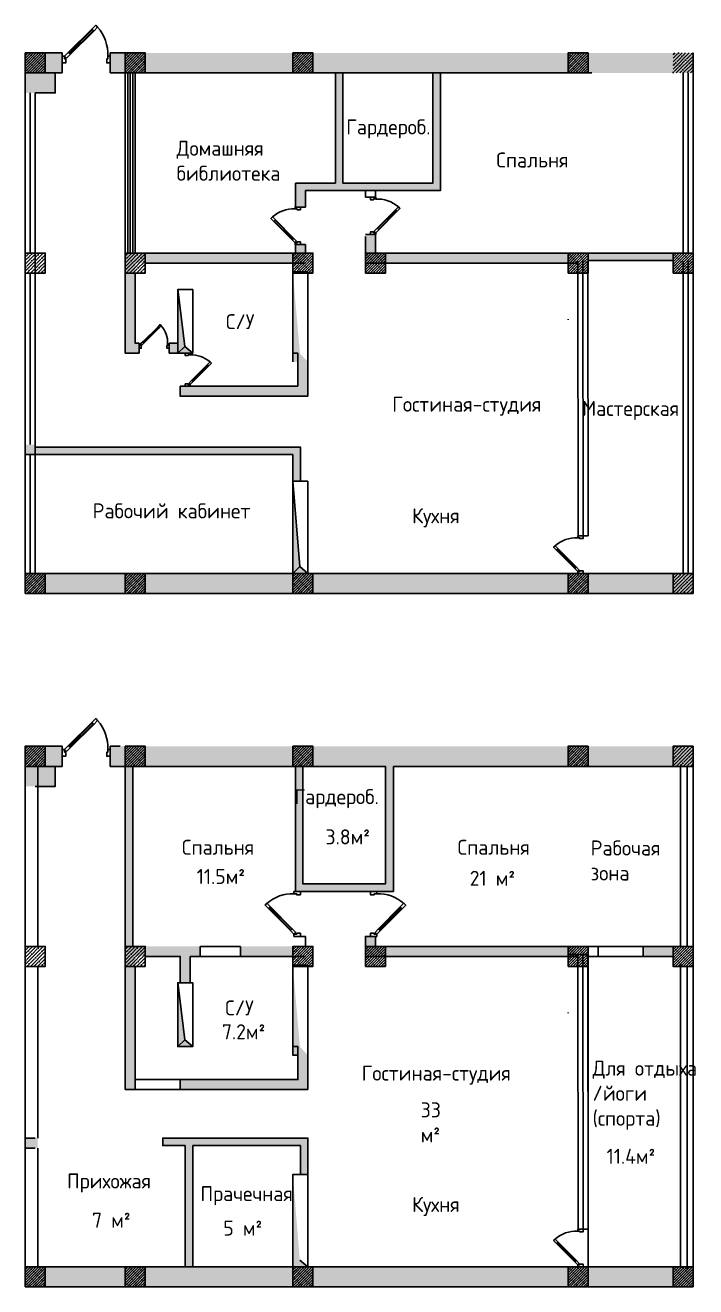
# Model space of a CAD drawing. Header units: millimetres. Extents: x -178199094 to 13669908, y -30538122 to 6091408.
# Drawn here: x 57673 to 71077, y 1872 to 27083 of the extents above; entities that cross this region are included whole.
import ezdxf

# ---------------------------------------------------------------- set-up
doc = ezdxf.new("R2010")
doc.units = ezdxf.units.MM
doc.linetypes.add('ACAD_ISO02W100', pattern=[15, 12, -3])
doc.layers.add('Plan 1', color=7, linetype='Continuous')
doc.layers.add('Plan 2', color=7, linetype='Continuous')
doc.styles.add('gost', font='GOST Common.ttf')
pattern_1 = [(45, (5199.49, 2927.53), (-70.71068, 70.71068), []), (45, (5270.2, 2927.53), (-70.71068, 70.71068), [125, -25, 0, -25])]
pattern_2 = [(45, (5199.49, -10928.54), (-70.71068, 70.71068), []), (45, (5270.2, -10928.54), (-70.71068, 70.71068), [125, -25, 0, -25])]

# ---------------------------------------------------------------- blocks, each defined once
blk = doc.blocks.new('A$C3C032968')
for p, q in [((0, 0), (0, 100)), ((0, 100), (0, 0)), ((700, 0), (700, 100)), ((700, 0), (700, 100))]:
    blk.add_line(p, q)
for points in [[(120, 128), (461, 466), (433, 494), (92, 156)], [(113, 135), (454, 473), (440, 487), (99, 149)], [(517, 522), (461, 466), (433, 494), (489, 551)], [(35, 100), (0, 100), (0, 0), (50, 0), (50, 50), (50, 60), (35, 60)], [(63, 72), (120, 128), (92, 156), (35, 100)], [(665, 100), (665, 60), (650, 60), (650, 50), (650, 0), (700, 0), (700, 100)]]:
    blk.add_lwpolyline(points, close=True)
blk.add_arc((72, 129), 593, 357.2313, 41.4937)

msp = doc.modelspace()

# ---------------------------------------------------------------- hatches: boundary and pattern name
at = {"ltscale": 50, "true_color": 0x636466, "transparency": 33554687}
h = msp.add_hatch(color=251, dxfattribs=at)
h.dxf.hatch_style = 1
h.paths.add_polyline_path([(71023.4084, 16128.55972), (70623.4084, 16128.55972), (58073.4084, 16128.55972), (57673.4084, 16128.55972), (57673.4084, 15728.55972), (71023.4084, 15728.55972)])
h.paths.add_polyline_path([(68673.4084, 22528.55972), (64673.4084, 22528.55972), (64673.4084, 22878.55972), (64473.4084, 22878.55972), (64473.40861, 22328.89523), (68673.4084, 22329.8215)])
h.paths.add_polyline_path([(59949.56195, 20728.55972), (59873.4084, 20728.55972), (59873.4084, 20528.55972), (59949.56195, 20528.55972)], flags=17)
h.paths.add_polyline_path([(60723.4084, 20528.55972), (60723.4084, 20728.55972), (60549.56195, 20728.55972), (60549.56195, 20528.55972)], flags=17)
h.paths.add_polyline_path([(58413.4084, 26128.55972), (58413.4084, 26528.55972), (57673.4084, 26528.55972), (57673.4084, 26128.55972)])
h.paths.add_polyline_path([(59373.4084, 26528.55972), (59373.4084, 26128.55972), (59873.4084, 26128.55972), (63873.4084, 26128.55972), (70623.4084, 26128.55972), (71023.4084, 26128.55972), (71023.4084, 26528.55972)])
h.paths.add_polyline_path([(57873.4084, 18500.93153), (57873.4084, 18700.93153), (57673.4084, 18700.93153), (57673.4084, 18500.93153)])
h.paths.add_polyline_path([(59673.4084, 20528.55972), (59873.4084, 20528.55972), (59873.4084, 22328.55972), (63273.4084, 22328.55972), (63273.4084, 22698.55972), (63073.4084, 22698.55972), (63073.4084, 22528.55972), (59873.4084, 22528.55972), (59673.4084, 22528.55972)])
at = {"transparency": 33554687}
h = msp.add_hatch(dxfattribs=at)
h.set_pattern_fill('ANSI35', color=1, scale=300)
h.set_pattern_definition([(45, (4680.39, 3651.145), (-53.03301, 53.03301), []), (45, (4733.42, 3651.145), (-53.03301, 53.03301), [93.75, -18.75, 0, -18.75])])
h.paths.add_polyline_path([(58073.4084, 26528.55972), (57673.4084, 26528.55972), (57673.4084, 26128.55972), (58073.4084, 26128.55972)])
h = msp.add_hatch(dxfattribs=at)
h.set_pattern_fill('ANSI35', color=1, scale=300)
h.set_pattern_definition([(45, (1552.226, 3127.53), (-53.03301, 53.03301), []), (45, (1605.26, 3127.53), (-53.03301, 53.03301), [93.75, -18.75, 0, -18.75])])
h.paths.add_polyline_path([(60073.4084, 26528.55972), (59673.4084, 26528.55972), (59673.4084, 26128.55972), (60073.4084, 26128.55972)])
h = msp.add_hatch(dxfattribs=at)
h.set_pattern_fill('ANSI35', color=1, scale=300)
h.set_pattern_definition([(45, (4902.226, 3127.53), (-53.03301, 53.03301), []), (45, (4955.26, 3127.53), (-53.03301, 53.03301), [93.75, -18.75, 0, -18.75])])
h.paths.add_polyline_path([(63423.4084, 26528.55972), (63023.4084, 26528.55972), (63023.4084, 26128.55972), (63423.4084, 26128.55972)])
h = msp.add_hatch(dxfattribs=at)
h.set_pattern_fill('ANSI35', color=1, scale=300)
h.set_pattern_definition([(45, (10403.496, 3127.53), (-53.03301, 53.03301), []), (45, (10456.53, 3127.53), (-53.03301, 53.03301), [93.75, -18.75, 0, -18.75])])
h.paths.add_polyline_path([(68924.67876, 26528.55972), (68524.67876, 26528.55972), (68524.67876, 26128.55972), (68924.67876, 26128.55972)])
at = {"lineweight": 30, "transparency": 33554687}
h = msp.add_hatch(dxfattribs=at)
h.set_pattern_fill('ANSI35', color=1, scale=400)
h.set_pattern_definition(pattern_1)
h.paths.add_polyline_path([(70623.4084, 26528.55972), (70623.4084, 26128.55972), (71023.4084, 26128.55972), (71023.4084, 26528.55972)])
at = {"true_color": 0x636466, "transparency": 33554687}
h = msp.add_hatch(color=251, dxfattribs=at)
h.dxf.hatch_style = 1
h.paths.add_polyline_path([(57873.4084, 26128.55972), (57673.4084, 26128.55972), (57673.4084, 25728.55972), (57873.4084, 25728.55972)])
h = msp.add_hatch(color=251, dxfattribs=at)
h.dxf.hatch_style = 1
h.paths.add_polyline_path([(58273.4084, 26128.55972), (57873.4084, 26128.55972), (57873.4084, 25728.55972), (58273.4084, 25728.55972)])
h = msp.add_hatch(color=251, dxfattribs=at)
h.dxf.hatch_style = 1
h.paths.add_polyline_path([(65973.4084, 26128.55972), (65823.4084, 26128.55972), (65823.4084, 23928.55972), (64023.4084, 23928.55972), (64023.4084, 26128.55972), (63873.4084, 26128.55972), (63873.4084, 23928.55972), (63073.4084, 23928.55972), (63073.4084, 23448.55972), (63173.4084, 23448.55972), (63273.4084, 23448.55972), (63273.4084, 23778.55972), (65973.4084, 23778.55972)])
h.paths.add_polyline_path([(70623.4084, 22528.89523), (68923.40861, 22528.89523), (68923.40861, 22378.89523), (70623.4084, 22378.89523)])
h.paths.add_polyline_path([(63173.4084, 18650.93153), (57873.4084, 18650.93153), (57873.4084, 18500.93153), (58073.4084, 18500.93153), (63023.4084, 18500.93153), (63023.4084, 17968.55972), (63173.4084, 17968.55972)])
h.paths.add_polyline_path([(63983.63527, 24734.46613), (65933.63527, 24734.46613), (65933.63527, 25395.82977), (63983.63527, 25395.82977)], flags=24)
at = {"lineweight": 30, "transparency": 33554687}
h = msp.add_hatch(dxfattribs=at)
h.set_pattern_fill('ANSI35', color=1, scale=400)
h.set_pattern_definition(pattern_1)
h.paths.add_polyline_path([(57673.4084, 22528.55972), (57673.4084, 22128.55972), (58073.4084, 22128.55972), (58073.4084, 22528.55972)])
h = msp.add_hatch(dxfattribs=at)
h.set_pattern_fill('ANSI35', color=1, scale=400)
h.set_pattern_definition(pattern_1)
h.paths.add_polyline_path([(59673.4084, 22528.55972), (59673.4084, 22128.55972), (60073.4084, 22128.55972), (60073.4084, 22528.55972)])
at = {"transparency": 33554687}
h = msp.add_hatch(dxfattribs=at)
h.set_pattern_fill('ANSI35', color=1, scale=300)
h.set_pattern_definition([(45, (4902.226, -872.47), (-53.03301, 53.03301), []), (45, (4955.26, -872.47), (-53.03301, 53.03301), [93.75, -18.75, 0, -18.75])])
h.paths.add_polyline_path([(63423.4084, 22528.55972), (63023.4084, 22528.55972), (63023.4084, 22128.55972), (63423.4084, 22128.55972)])
h = msp.add_hatch(dxfattribs=at)
h.set_pattern_fill('ANSI35', color=1, scale=300)
h.set_pattern_definition([(45, (6352.226, -872.47), (-53.03301, 53.03301), []), (45, (6405.26, -872.47), (-53.03301, 53.03301), [93.75, -18.75, 0, -18.75])])
h.paths.add_polyline_path([(64873.40861, 22528.55972), (64473.40861, 22528.55972), (64473.40861, 22128.55972), (64873.40861, 22128.55972)])
h = msp.add_hatch(dxfattribs=at)
h.set_pattern_fill('ANSI35', color=1, scale=300)
h.set_pattern_definition([(45, (10402.226, -872.14), (-53.03301, 53.03301), []), (45, (10455.26, -872.14), (-53.03301, 53.03301), [93.75, -18.75, 0, -18.75])])
h.paths.add_polyline_path([(68923.40861, 22528.89523), (68523.40861, 22528.89523), (68523.40861, 22128.89523), (68923.40861, 22128.89523)])
h = msp.add_hatch(dxfattribs=at)
h.set_pattern_fill('ANSI35', color=1, scale=300)
h.set_pattern_definition([(45, (12502.226, -872.47), (-53.03301, 53.03301), []), (45, (12555.26, -872.47), (-53.03301, 53.03301), [93.75, -18.75, 0, -18.75])])
h.paths.add_polyline_path([(71023.4084, 22528.55972), (70623.4084, 22528.55972), (70623.4084, 22128.55972), (71023.4084, 22128.55972)])
at = {"true_color": 0x000000, "transparency": 33554687}
h = msp.add_hatch(color=18, dxfattribs=at)
h.dxf.hatch_style = 1
h.paths.add_polyline_path([(63165.24783, 20523.28577), (63023.4084, 20355.99351), (63323.4084, 20355.99351)])
h.paths.add_polyline_path([(63023.4084, 22126.92977), (63023.4084, 20555.99351), (63023.4084, 20355.99351), (63165.24783, 20523.28577)])
h = msp.add_hatch(color=18, dxfattribs=at)
h.dxf.hatch_style = 1
h.paths.add_polyline_path([(60723.4084, 20528.55972), (60861.34518, 20663.1085), (60724.31704, 21802.7319), (60723.4084, 21802.7319)])
h.paths.add_polyline_path([(60861.34518, 20663.1085), (60723.4084, 20528.55972), (60773.4084, 20528.55972), (60973.4084, 20528.55972), (61023.4084, 20528.55972)])
at = {"true_color": 0x636466, "transparency": 33554687}
h = msp.add_hatch(color=251, dxfattribs=at)
h.dxf.hatch_style = 1
h.paths.add_polyline_path([(63323.58133, 20356.16447), (63123.58133, 20356.16447), (63123.4084, 19868.55972), (60973.4084, 19868.55972), (60773.4084, 19868.55972), (60773.4084, 19668.55972), (63023.4084, 19668.55972), (63323.4084, 19668.55972)])
at = {"transparency": 33554687}
h = msp.add_hatch(color=7, dxfattribs=at)
h.dxf.hatch_style = 1
h.paths.add_polyline_path([(63023.4084, 17968.55972), (63023.4084, 16128.55972), (63161.34518, 16263.1085)])
h.paths.add_polyline_path([(63161.34517, 16263.1085), (63023.4084, 16128.55972), (63323.4084, 16128.55972)])
h = msp.add_hatch(dxfattribs=at)
h.set_pattern_fill('ANSI35', color=1, scale=300)
h.set_pattern_definition([(45, (4680.39, -6748.855), (-53.03301, 53.03301), []), (45, (4733.42, -6748.855), (-53.03301, 53.03301), [93.75, -18.75, 0, -18.75])])
h.paths.add_polyline_path([(58073.4084, 16128.55972), (57673.4084, 16128.55972), (57673.4084, 15728.55972), (58073.4084, 15728.55972)])
h = msp.add_hatch(dxfattribs=at)
h.set_pattern_fill('ANSI35', color=1, scale=300)
h.set_pattern_definition([(45, (6680.39, -6748.855), (-53.03301, 53.03301), []), (45, (6733.42, -6748.855), (-53.03301, 53.03301), [93.75, -18.75, 0, -18.75])])
h.paths.add_polyline_path([(60073.4084, 16128.55972), (59673.4084, 16128.55972), (59673.4084, 15728.55972), (60073.4084, 15728.55972)])
h = msp.add_hatch(dxfattribs=at)
h.set_pattern_fill('ANSI35', color=1, scale=300)
h.set_pattern_definition([(45, (4902.226, -7272.47), (-53.03301, 53.03301), []), (45, (4955.26, -7272.47), (-53.03301, 53.03301), [93.75, -18.75, 0, -18.75])])
h.paths.add_polyline_path([(63423.4084, 16128.55972), (63023.4084, 16128.55972), (63023.4084, 15728.55972), (63423.4084, 15728.55972)])
h = msp.add_hatch(dxfattribs=at)
h.set_pattern_fill('ANSI35', color=1, scale=300)
h.set_pattern_definition([(45, (10403.496, -7272.14), (-53.03301, 53.03301), []), (45, (10456.53, -7272.14), (-53.03301, 53.03301), [93.75, -18.75, 0, -18.75])])
h.paths.add_polyline_path([(68924.67876, 16128.89523), (68524.67876, 16128.89523), (68524.67876, 15728.89523), (68924.67876, 15728.89523)])
at = {"lineweight": 30, "transparency": 33554687}
h = msp.add_hatch(dxfattribs=at)
h.set_pattern_fill('ANSI35', color=1, scale=400)
h.set_pattern_definition(pattern_1)
h.paths.add_polyline_path([(70623.4084, 16128.55972), (70623.4084, 15728.55972), (71023.4084, 15728.55972), (71023.4084, 16128.55972)])
at = {"ltscale": 50, "true_color": 0x636466, "transparency": 33554687}
h = msp.add_hatch(color=251, dxfattribs=at)
h.dxf.hatch_style = 1
h.paths.add_polyline_path([(71023.4084, 2272.49101), (70623.4084, 2272.49101), (58073.4084, 2272.49101), (57673.4084, 2272.49101), (57673.4084, 1872.49101), (71023.4084, 1872.49101)])
h.paths.add_polyline_path([(58413.4084, 12272.49101), (58413.4084, 12672.49101), (57673.4084, 12672.49101), (57673.4084, 12272.49101)])
h.paths.add_polyline_path([(59373.4084, 12672.49101), (59373.4084, 12272.49101), (59873.4084, 12272.49101), (63873.4084, 12272.49101), (70623.4084, 12272.49101), (71023.4084, 12272.49101), (71023.4084, 12672.49101)])
h.paths.add_polyline_path([(64573.4084, 9021.66797), (64673.4084, 9021.66797), (64673.4084, 9022.49101), (64473.4084, 9022.49101)])
h.paths.add_polyline_path([(64673.4084, 8872.49101), (64473.40845, 8872.49101), (64473.40861, 8472.82652), (68673.4084, 8473.75279), (68673.4084, 8672.49101), (64673.4084, 8672.49101)])
h.paths.add_polyline_path([(57923.4084, 4644.86282), (57923.4084, 4844.86282), (57673.4084, 4844.86282), (57673.4084, 4644.86282)])
h.paths.add_polyline_path([(61173.4084, 8472.49101), (61173.4084, 8672.49101), (59673.4084, 8672.49101), (59673.4084, 5812.49101), (59873.4084, 5812.49101), (59873.4084, 8472.49101), (60773.4084, 8472.49101), (60773.4084, 7946.66319), (60973.4084, 7946.66319), (60973.4084, 8472.49101)])
h.paths.add_polyline_path([(63073.4084, 8672.49101), (63073.4084, 8872.49099), (63073.40838, 8872.49099)])
at = {"transparency": 33554687}
h = msp.add_hatch(dxfattribs=at)
h.set_pattern_fill('ANSI35', color=1, scale=300)
h.set_pattern_definition([(45, (4680.39, -10204.92), (-53.03301, 53.03301), []), (45, (4733.42, -10204.92), (-53.03301, 53.03301), [93.75, -18.75, 0, -18.75])])
h.paths.add_polyline_path([(58073.4084, 12672.49101), (57673.4084, 12672.49101), (57673.4084, 12272.49101), (58073.4084, 12272.49101)])
h = msp.add_hatch(dxfattribs=at)
h.set_pattern_fill('ANSI35', color=1, scale=300)
h.set_pattern_definition([(45, (1552.226, -10728.54), (-53.03301, 53.03301), []), (45, (1605.26, -10728.54), (-53.03301, 53.03301), [93.75, -18.75, 0, -18.75])])
h.paths.add_polyline_path([(60073.4084, 12672.49101), (59673.4084, 12672.49101), (59673.4084, 12272.49101), (60073.4084, 12272.49101)])
h = msp.add_hatch(dxfattribs=at)
h.set_pattern_fill('ANSI35', color=1, scale=300)
h.set_pattern_definition([(45, (4902.226, -10728.54), (-53.03301, 53.03301), []), (45, (4955.26, -10728.54), (-53.03301, 53.03301), [93.75, -18.75, 0, -18.75])])
h.paths.add_polyline_path([(63423.4084, 12672.49101), (63023.4084, 12672.49101), (63023.4084, 12272.49101), (63423.4084, 12272.49101)])
h = msp.add_hatch(dxfattribs=at)
h.set_pattern_fill('ANSI35', color=1, scale=300)
h.set_pattern_definition([(45, (10403.496, -10728.54), (-53.03301, 53.03301), []), (45, (10456.53, -10728.54), (-53.03301, 53.03301), [93.75, -18.75, 0, -18.75])])
h.paths.add_polyline_path([(68924.67876, 12672.49101), (68524.67876, 12672.49101), (68524.67876, 12272.49101), (68924.67876, 12272.49101)])
at = {"lineweight": 30, "transparency": 33554687}
h = msp.add_hatch(dxfattribs=at)
h.set_pattern_fill('ANSI35', color=1, scale=400)
h.set_pattern_definition(pattern_2)
h.paths.add_polyline_path([(70623.4084, 12672.49101), (70623.4084, 12272.49101), (71023.4084, 12272.49101), (71023.4084, 12672.49101)])
at = {"true_color": 0x636466, "transparency": 33554687}
h = msp.add_hatch(color=251, dxfattribs=at)
h.dxf.hatch_style = 1
h.paths.add_polyline_path([(57873.4084, 12272.49101), (57673.4084, 12272.49101), (57673.4084, 11872.49101), (57873.4084, 11872.49101)])
h = msp.add_hatch(color=251, dxfattribs=at)
h.dxf.hatch_style = 1
h.paths.add_polyline_path([(58273.4084, 12272.49101), (57873.4084, 12272.49101), (57873.4084, 11872.49101), (58273.4084, 11872.49101)])
h = msp.add_hatch(color=251, dxfattribs=at)
h.dxf.hatch_style = 1
h.paths.add_polyline_path([(59823.4084, 12272.49101), (59673.4084, 12272.49101), (59673.4084, 8672.49101), (59823.4084, 8672.49101)])
h = msp.add_hatch(color=251, dxfattribs=at)
h.dxf.hatch_style = 1
h.paths.add_polyline_path([(63023.4084, 8672.49101), (61973.4084, 8672.49101), (61973.4084, 8472.49101), (63023.4084, 8472.49101)])
h.paths.add_polyline_path([(63223.90417, 12272.49101), (63073.90417, 12272.49101), (63073.90417, 9772.49101), (65031.41282, 9772.49101), (65031.41282, 12272.49101), (64873.90417, 12272.49101), (64873.90417, 9922.49101), (63223.90417, 9929.29808)])
at = {"lineweight": 30, "transparency": 33554687}
h = msp.add_hatch(dxfattribs=at)
h.set_pattern_fill('ANSI35', color=1, scale=400)
h.set_pattern_definition(pattern_2)
h.paths.add_polyline_path([(57673.4084, 8672.49101), (57673.4084, 8272.49101), (58073.4084, 8272.49101), (58073.4084, 8672.49101)])
h = msp.add_hatch(dxfattribs=at)
h.set_pattern_fill('ANSI35', color=1, scale=400)
h.set_pattern_definition(pattern_2)
h.paths.add_polyline_path([(59673.4084, 8672.49101), (59673.4084, 8272.49101), (60073.4084, 8272.49101), (60073.4084, 8672.49101)])
at = {"transparency": 33554687}
h = msp.add_hatch(dxfattribs=at)
h.set_pattern_fill('ANSI35', color=1, scale=300)
h.set_pattern_definition([(45, (4902.226, -14728.54), (-53.03301, 53.03301), []), (45, (4955.26, -14728.54), (-53.03301, 53.03301), [93.75, -18.75, 0, -18.75])])
h.paths.add_polyline_path([(63423.4084, 8672.49101), (63023.4084, 8672.49101), (63023.4084, 8272.49101), (63423.4084, 8272.49101)])
h = msp.add_hatch(dxfattribs=at)
h.set_pattern_fill('ANSI35', color=1, scale=300)
h.set_pattern_definition([(45, (6352.226, -14728.54), (-53.03301, 53.03301), []), (45, (6405.26, -14728.54), (-53.03301, 53.03301), [93.75, -18.75, 0, -18.75])])
h.paths.add_polyline_path([(64873.40861, 8672.49101), (64473.40861, 8672.49101), (64473.40861, 8272.49101), (64873.40861, 8272.49101)])
h = msp.add_hatch(dxfattribs=at)
h.set_pattern_fill('ANSI35', color=1, scale=300)
h.set_pattern_definition([(45, (10402.226, -14728.21), (-53.03301, 53.03301), []), (45, (10455.26, -14728.21), (-53.03301, 53.03301), [93.75, -18.75, 0, -18.75])])
h.paths.add_polyline_path([(68923.40861, 8672.82652), (68523.40861, 8672.82652), (68523.40861, 8272.82652), (68923.40861, 8272.82652)])
at = {"true_color": 0x636466, "transparency": 33554687}
h = msp.add_hatch(color=251, dxfattribs=at)
h.dxf.hatch_style = 1
h.paths.add_polyline_path([(70623.40839, 8672.49101), (70023.40857, 8672.60942), (70023.36915, 8472.82634), (70623.40839, 8472.82652)])
at = {"transparency": 33554687}
h = msp.add_hatch(dxfattribs=at)
h.set_pattern_fill('ANSI35', color=1, scale=300)
h.set_pattern_definition([(45, (12502.226, -14728.54), (-53.03301, 53.03301), []), (45, (12555.26, -14728.54), (-53.03301, 53.03301), [93.75, -18.75, 0, -18.75])])
h.paths.add_polyline_path([(71023.4084, 8672.49101), (70623.4084, 8672.49101), (70623.4084, 8272.49101), (71023.4084, 8272.49101)])
at = {"true_color": 0x000000, "transparency": 33554687}
h = msp.add_hatch(color=18, dxfattribs=at)
h.dxf.hatch_style = 1
h.paths.add_polyline_path([(63165.24783, 6667.21706), (63023.4084, 6499.9248), (63323.4084, 6499.9248)])
h.paths.add_polyline_path([(63023.4084, 8270.86106), (63023.4084, 6699.9248), (63023.4084, 6499.9248), (63165.24783, 6667.21706)])
h = msp.add_hatch(color=18, dxfattribs=at)
h.dxf.hatch_style = 1
h.paths.add_polyline_path([(60723.4084, 6672.49101), (60861.34518, 6807.03979), (60724.31704, 7946.66319), (60723.4084, 7946.66319)])
h.paths.add_polyline_path([(60861.34518, 6807.03979), (60723.4084, 6672.49101), (60773.4084, 6672.49101), (60973.4084, 6672.49101), (61023.4084, 6672.49101)])
at = {"true_color": 0x636466, "transparency": 33554687}
h = msp.add_hatch(color=251, dxfattribs=at)
h.dxf.hatch_style = 1
h.paths.add_polyline_path([(63323.58133, 6500.09576), (63123.58133, 6500.09576), (63123.4084, 6012.49101), (60973.4084, 6012.49101), (60773.4084, 6012.49101), (60773.4084, 5812.49101), (63023.4084, 5812.49101), (63323.4084, 5812.49101)])
h = msp.add_hatch(color=251, dxfattribs=at)
h.dxf.hatch_style = 1
h.paths.add_polyline_path([(63323.4084, 4844.86282), (60423.61737, 4844.86282), (60423.61737, 4694.86282), (60873.61737, 4694.86282), (60873.61737, 2272.49101), (61023.4084, 2272.49101), (61023.4084, 4694.86282), (61023.61737, 4694.86282), (63173.4084, 4694.86282), (63173.4084, 4112.49101), (63323.4084, 4112.49101)])
at = {"transparency": 33554687}
h = msp.add_hatch(color=7, dxfattribs=at)
h.dxf.hatch_style = 1
h.paths.add_polyline_path([(63023.4084, 4112.49101), (63023.4084, 2272.49101), (63161.34518, 2407.03979)])
h.paths.add_polyline_path([(63161.34517, 2407.03979), (63023.4084, 2272.49101), (63323.4084, 2272.49101)])
h = msp.add_hatch(dxfattribs=at)
h.set_pattern_fill('ANSI35', color=1, scale=300)
h.set_pattern_definition([(45, (4680.39, -20604.92), (-53.03301, 53.03301), []), (45, (4733.42, -20604.92), (-53.03301, 53.03301), [93.75, -18.75, 0, -18.75])])
h.paths.add_polyline_path([(58073.4084, 2272.49101), (57673.4084, 2272.49101), (57673.4084, 1872.49101), (58073.4084, 1872.49101)])
h = msp.add_hatch(dxfattribs=at)
h.set_pattern_fill('ANSI35', color=1, scale=300)
h.set_pattern_definition([(45, (6680.39, -20604.92), (-53.03301, 53.03301), []), (45, (6733.42, -20604.92), (-53.03301, 53.03301), [93.75, -18.75, 0, -18.75])])
h.paths.add_polyline_path([(60073.4084, 2272.49101), (59673.4084, 2272.49101), (59673.4084, 1872.49101), (60073.4084, 1872.49101)])
h = msp.add_hatch(dxfattribs=at)
h.set_pattern_fill('ANSI35', color=1, scale=300)
h.set_pattern_definition([(45, (4902.226, -21128.54), (-53.03301, 53.03301), []), (45, (4955.26, -21128.54), (-53.03301, 53.03301), [93.75, -18.75, 0, -18.75])])
h.paths.add_polyline_path([(63423.4084, 2272.49101), (63023.4084, 2272.49101), (63023.4084, 1872.49101), (63423.4084, 1872.49101)])
h = msp.add_hatch(dxfattribs=at)
h.set_pattern_fill('ANSI35', color=1, scale=300)
h.set_pattern_definition([(45, (10403.496, -21128.21), (-53.03301, 53.03301), []), (45, (10456.53, -21128.21), (-53.03301, 53.03301), [93.75, -18.75, 0, -18.75])])
h.paths.add_polyline_path([(68924.67876, 2272.82652), (68524.67876, 2272.82652), (68524.67876, 1872.82652), (68924.67876, 1872.82652)])
h = msp.add_hatch(dxfattribs=at)
h.set_pattern_fill('ANSI35', color=1, scale=300)
h.set_pattern_definition([(45, (12502.005, -21128.81), (-53.03301, 53.03301), []), (45, (12555.04, -21128.81), (-53.03301, 53.03301), [93.75, -18.75, 0, -18.75])])
h.paths.add_polyline_path([(71023.18731, 2272.22409), (70623.18731, 2272.22409), (70623.18731, 1872.22409), (71023.18731, 1872.22409)])

# ---------------------------------------------------------------- linework, layer by layer
at = {"color": 18, "true_color": 0x000000}
for p, q in [((58073.4084, 26128.55972), (58413.4084, 26128.55972)), ((63073.4084, 23928.55972), (63073.4084, 23448.55972)), ((64673.4084, 23778.55972), (64673.4084, 23648.17652)), ((64673.4084, 23648.17652), (64673.4084, 23778.55972)), ((64673.4084, 22878.55972), (64673.4084, 22898.17652)), ((64673.4084, 22878.55972), (64673.4084, 22528.55972)), ((59873.4084, 22128.55972), (59873.4084, 20728.55972)), ((63323.4084, 22155.0897), (63323.4084, 19668.55972)), ((60549.56195, 20728.55972), (60723.4084, 20728.55972)), ((59873.4084, 20528.55972), (59949.56195, 20528.55972)), ((60549.56195, 20528.55972), (60773.4084, 20528.55972)), ((61023.4084, 20528.55972), (60973.4084, 20528.55972)), ((63023.4084, 17968.55972), (63023.4084, 16128.55972)), ((63023.4084, 17968.55972), (63323.4084, 17968.55972)), ((63323.4084, 17968.55972), (63323.4084, 16128.55972)), ((58073.4084, 16128.55972), (70623.4084, 16128.55972)), ((58073.4084, 12272.49101), (58413.4084, 12272.49101)), ((59373.4084, 12272.49101), (64873.90417, 12272.49101)), ((65031.41282, 12272.49101), (70623.4084, 12272.49101)), ((64673.4084, 8872.49101), (64673.4084, 8672.49101)), ((60973.4084, 7946.66319), (60973.4084, 8472.49101)), ((59873.4084, 8272.49101), (59873.4084, 6872.49101)), ((63323.4084, 8299.02099), (63323.4084, 5812.49101)), ((60723.4084, 6672.49101), (60773.4084, 6672.49101)), ((61023.4084, 6672.49101), (60973.4084, 6672.49101)), ((63022.28263, 4112.49101), (63022.28263, 2272.49101)), ((63022.28263, 4112.49101), (63324.53416, 4112.49101)), ((63324.53416, 4112.49101), (63324.53416, 2272.49101)), ((58073.40839, 2272.49101), (70623.40839, 2272.49101))]:
    msp.add_line(p, q, dxfattribs=at)
at = {"color": 152, "true_color": 0x2776bb}
for p, q in [((68723.40842, 26128.55972), (68723.40842, 26128.65707)), ((70923.4084, 26128.55972), (70923.4084, 22528.55972)), ((57873.4084, 22528.55972), (57873.4084, 25728.55972)), ((68723.4084, 16878.51344), (68722.13804, 22368.71338)), ((68823.4084, 16878.53658), (68822.13803, 22368.73652)), ((68923.4084, 16878.55972), (68922.13804, 22368.75966)), ((70823.4084, 22368.75966), (70823.4084, 16128.55972)), ((70923.4084, 22368.75966), (70923.4084, 16128.55972)), ((58073.4084, 18500.93153), (57673.4084, 18500.93153)), ((58073.4084, 16128.55972), (57673.4084, 16128.55972)), ((68723.40842, 12272.49101), (68723.40842, 12272.58836)), ((68823.40841, 12272.49101), (68823.40841, 12272.53969)), ((68723.4084, 3022.44473), (68722.13804, 8512.64467)), ((68823.4084, 3022.46787), (68822.13803, 8512.66781)), ((68923.4084, 3022.49101), (68922.13804, 8512.69095)), ((57873.4084, 4844.86282), (57673.4084, 4844.86282)), ((57873.4084, 4644.86282), (57673.4084, 4644.86282)), ((58073.40839, 2272.49101), (57673.40839, 2272.49101))]:
    msp.add_line(p, q, dxfattribs=at)
for p, q in [((63073.4084, 23448.55972), (63273.4084, 23448.55972)), ((64673.4084, 23648.17652), (64473.40861, 23648.17652)), ((63223.4084, 22528.55972), (63423.4084, 22528.55972)), ((64673.4084, 22528.55972), (68524.67876, 22528.55972)), ((64473.40861, 22328.89523), (68722.14702, 22329.87834)), ((59873.4084, 20728.55972), (59949.56195, 20728.55972)), ((63023.4084, 20528.55972), (63123.4084, 20528.55972)), ((63123.4084, 20528.55972), (63123.4084, 19868.55972)), ((58073.4084, 18500.93153), (63023.4084, 18500.93153)), ((68723.4084, 16878.55972), (68723.4084, 16877.88886)), ((68923.4084, 16878.55972), (68723.4084, 16878.55972)), ((68923.4084, 12272.49101), (68723.4084, 12272.49101)), ((63223.4084, 8672.49101), (63423.4084, 8672.49101)), ((64673.4084, 8672.49101), (68524.67876, 8672.49101)), ((64473.40861, 8472.82652), (68722.14702, 8473.80963)), ((68923.4084, 8512.69095), (68723.4084, 8512.69095)), ((63023.4084, 6672.49101), (63123.4084, 6672.49101)), ((63123.4084, 6672.49101), (63123.4084, 6012.49101)), ((68723.4084, 3022.49101), (68723.4084, 3021.82015)), ((68923.4084, 3022.49101), (68723.4084, 3022.49101))]:
    msp.add_line(p, q)
at = {"color": 18, "true_color": 0x000000}
for points in [[(58413.4084, 26528.55972), (57673.4084, 26528.55972), (57673.4084, 15728.55972), (71023.4084, 15728.55972)], [(58273.4084, 26128.55972), (58413.4084, 26128.55972)], [(59373.4084, 26128.55972), (59673.4084, 26128.55972), (59673.4084, 20528.55972)], [(59673.4084, 26128.55972), (59673.4084, 20528.55972)], [(59873.4084, 26128.55972), (59673.4084, 26128.55972)], [(59873.4084, 26128.55972), (59873.4084, 23415.70306)], [(59873.4084, 26128.55972), (63073.4084, 26128.55972)], [(59873.4084, 26128.55972), (63873.4084, 26128.55972)], [(59873.4084, 26128.55972), (63873.4084, 26128.55972)], [(63073.4084, 22699.49598), (63073.4084, 22528.55972), (59873.4084, 22528.55972), (59873.4084, 26128.55972)], [(63273.4084, 23778.55972), (65973.4084, 23778.55972), (65973.4084, 26128.55972)], [(63873.4084, 26128.55972), (64073.4084, 26128.55972)], [(63873.4084, 26128.55972), (63873.4084, 23928.55972)], [(64023.4084, 26128.55972), (64023.4084, 23928.55972)], [(64023.4084, 23928.55972), (65823.4084, 23928.55972), (65823.4084, 26128.55972)], [(64073.4084, 26128.55972), (68673.4084, 26128.55972)], [(64073.4084, 26128.55972), (68673.4084, 26128.55972)], [(63073.4084, 23448.55972), (63073.4084, 23928.55972)], [(63873.4084, 23928.55972), (63073.4084, 23928.55972)], [(63073.4084, 23928.55972), (63073.4084, 23448.55972)], [(63223.4084, 23928.55972), (63873.4084, 23928.55972)], [(63273.4084, 23778.55972), (63273.4084, 23448.55972)], [(64073.4084, 23928.55972), (64023.4084, 23928.55972)], [(64523.4084, 23928.55972), (64073.4084, 23928.55972)], [(64673.4084, 23928.55972), (64073.4084, 23928.55972)], [(64473.4084, 23648.17652), (64473.4084, 23778.55972)], [(64673.4084, 23648.17652), (64673.4084, 23778.55972)], [(64673.4084, 23648.17652), (64673.4084, 23778.55972)], [(63173.4084, 22698.79522), (63273.36709, 22698.59284), (63273.36709, 22528.55972)], [(64673.4084, 22898.17652), (64473.4084, 22898.17652)], [(68523.40861, 22328.89523), (64473.40861, 22328.89523), (64473.40861, 22858.01665)], [(64673.4084, 22568.75966), (64673.4084, 22878.55972)], [(58073.4084, 22128.55972), (58073.4084, 22528.55972)], [(68923.40861, 22528.89523), (70623.4084, 22528.89523)], [(60773.4084, 22328.55972), (60073.4084, 22328.55972)], [(60073.4084, 22328.55972), (60973.4084, 22328.55972)], [(63273.4084, 22328.55972), (60973.4084, 22328.55972)], [(60973.4084, 22328.55972), (63023.4084, 22328.55972), (63023.4084, 20528.55972)], [(63023.4084, 20528.55972), (63023.4084, 22328.55972)], [(68923.40861, 22378.89523), (70623.4084, 22378.89523)], [(57973.4084, 22128.55972), (57773.4084, 22128.55972)], [(59673.4084, 22128.55972), (59673.4084, 20528.55972)], [(59973.4084, 22128.55972), (59773.4084, 22128.55972)], [(59949.56195, 20728.55972), (59873.4084, 20728.55972), (59873.4084, 22128.55972)], [(63323.4084, 22155.0897), (63023.4084, 22155.0897)], [(63023.4084, 20354.9097), (63023.4084, 22154.9097)], [(60723.4084, 20528.55972), (60861.34518, 20663.1085), (60723.4084, 21810.28885)], [(60723.4084, 20528.55972), (60723.4084, 21802.7319)], [(60723.4084, 21802.7319), (61023.4084, 21802.7319)], [(61023.4084, 20528.55972), (61023.4084, 21802.7319)], [(59949.56195, 20728.55972), (59949.56195, 20528.55972)], [(60723.4084, 20728.55972), (60549.56195, 20728.55972)], [(60549.56195, 20728.55972), (60549.56195, 20528.55972)], [(59873.4084, 20528.55972), (59673.4084, 20528.55972)], [(60773.4084, 20528.55972), (60973.4084, 20528.55972)], [(60973.4084, 20528.55972), (60773.4084, 20528.55972)], [(60773.4084, 20528.55972), (60973.4084, 20528.55972)], [(60861.34518, 20663.1085), (61023.4084, 20528.55972)], [(60973.4084, 19868.55972), (60773.4428, 19868.55972), (60773.4428, 19668.55972), (63323.4084, 19668.55972)], [(60973.4084, 19868.55972), (63023.4084, 19868.55972)], [(63123.4084, 19868.55972), (60973.4084, 19868.55972)], [(57673.4084, 18500.93153), (57673.4084, 18700.93153)], [(63023.4084, 16128.55972), (63161.34518, 16263.1085), (63023.4084, 17968.55972)], [(63161.34517, 16263.1085), (63323.4084, 16128.55972)], [(68673.4084, 15728.55393), (68923.4084, 15728.55393)], [(58413.4084, 12672.49101), (57673.4084, 12672.49101), (57673.4084, 1872.49101), (71023.4084, 1872.49101)], [(71023.40841, 8672.49101), (71023.40841, 12672.49101)], [(58273.4084, 12272.49101), (58413.4084, 12272.49101)], [(59373.4084, 12272.49101), (59673.4084, 12272.49101), (59673.4084, 5812.49101)], [(59673.4084, 12272.49101), (59673.4084, 5812.49101)], [(59873.4084, 12272.49101), (59673.4084, 12272.49101)], [(59823.4084, 12272.49101), (59823.4084, 8672.49101)], [(59873.4084, 12272.49101), (63073.4084, 12272.49101)], [(59873.4084, 12272.49101), (63873.4084, 12272.49101)], [(63073.90417, 9772.49101), (63073.90417, 12272.49101)], [(63223.90417, 9929.29808), (63223.90417, 12272.49101)], [(63873.4084, 12272.49101), (64073.4084, 12272.49101)], [(64073.4084, 12272.49101), (64873.90417, 12272.49101)], [(64073.4084, 12272.49101), (64873.90417, 12272.49101)], [(64873.90417, 9922.49101), (64873.90417, 12272.49101)], [(65031.41282, 12272.49101), (68673.4084, 12272.49101)], [(65031.41282, 12272.49101), (68673.4084, 12272.49101)], [(65031.41282, 9772.49101), (65031.41282, 12272.49101)], [(68673.4084, 12272.49101), (68923.4084, 12272.49101)], [(70623.40839, 12272.49101), (71023.40841, 12272.49101)], [(70773.40841, 8672.49101), (70773.40841, 12272.49101)], [(64873.90417, 9922.49101), (63223.90417, 9929.29808)], [(65031.41282, 9772.49101), (63073.90417, 9772.49101)], [(63173.4084, 8872.49101), (63273.36709, 8872.28863), (63273.36709, 8672.49101)], [(68523.4086, 8472.82652), (64473.4086, 8472.82652), (64473.4086, 8872.49101)], [(64473.40861, 8672.49101), (64473.40861, 8872.49101), (64673.4084, 8872.49101)], [(64673.4084, 8712.69095), (64673.4084, 8872.49101)], [(58073.4084, 8272.49101), (58073.4084, 8672.49101)], [(60973.4084, 8472.49101), (61173.4084, 8472.49101), (61173.4084, 8672.49101)], [(61973.4084, 8672.49101), (61173.4084, 8672.49101)], [(61973.4084, 8472.49101), (61973.4084, 8672.49101)], [(68923.4086, 8672.82652), (69123.4086, 8672.82652), (69123.36912, 8472.78705)], [(70023.40857, 8672.60942), (70023.3691, 8472.60943)], [(60973.4084, 8472.49101), (63023.4084, 8472.49101), (63023.4084, 6498.84099), (63123.4084, 6498.84099), (63123.4084, 6012.49101), (59873.4084, 6012.49101), (59873.4084, 8272.49101), (60073.4084, 8272.49101), (60073.4084, 8472.49101), (60773.4084, 8472.49101), (60773.4084, 7946.66319), (60723.4084, 7946.66319), (60723.4084, 6672.49101), (61023.4084, 6672.49101), (61023.4084, 7946.66319), (60973.4084, 7946.66319), (60973.4084, 8472.49101)], [(60773.4084, 8472.49101), (60073.4084, 8472.49101)], [(60073.4084, 8472.49101), (60773.4084, 8472.49101)], [(63273.4084, 8472.49101), (60973.4084, 8472.49101)], [(60973.4084, 8472.49101), (60973.4084, 7953.12291)], [(60973.4084, 8472.49101), (63023.4084, 8472.49101), (63023.4084, 6672.49101)], [(60973.4084, 8146.66319), (60973.4084, 8472.49101)], [(63023.4084, 6672.49101), (63023.4084, 8472.49101)], [(70623.40838, 8472.82652), (70623.40838, 8272.49101), (70773.40839, 8272.49101), (70773.40839, 2272.49101), (68924.67876, 2272.49101), (68925.90245, 8472.82602), (70623.40838, 8472.82652)], [(57973.4084, 8272.49101), (57773.4084, 8272.49101)], [(59973.4084, 8272.49101), (59773.4084, 8272.49101)], [(59873.4084, 8272.49101), (59873.4084, 5812.49101)], [(59873.4084, 6872.49101), (59873.4084, 8272.49101)], [(63323.4084, 8299.02099), (63023.4084, 8299.02099)], [(63023.4084, 6498.84099), (63023.4084, 8298.84099)], [(71023.40841, 8272.49101), (71023.40841, 2272.22409)], [(60723.4084, 6672.49101), (60861.34518, 6807.03979), (60723.4084, 7954.22014)], [(60723.4084, 6672.49101), (60723.4084, 7946.66319)], [(60723.4084, 7946.66319), (61023.4084, 7946.66319)], [(61023.4084, 6672.49101), (61023.4084, 7946.66318)], [(60861.34518, 6807.03979), (61023.4084, 6672.49101)], [(59873.4084, 6672.49101), (59873.4084, 5812.49101)], [(60773.4084, 6672.49101), (60973.4084, 6672.49101)], [(60973.4084, 6672.49101), (60773.4084, 6672.49101)], [(60773.4084, 6672.49101), (60973.4084, 6672.49101)], [(60973.4084, 6672.50143), (60973.4084, 6672.49101)], [(59873.4084, 5812.49101), (59673.4084, 5812.49101)], [(60773.4428, 6012.49101), (59873.4084, 6012.49101)], [(60773.4428, 5812.49101), (59873.4084, 5812.49101)], [(60973.4084, 6012.49101), (60773.4428, 6012.49101), (60773.4428, 5812.49101), (63323.4084, 5812.49101)], [(60973.4084, 6012.49101), (63023.4084, 6012.49101)], [(63123.4084, 6012.49101), (60973.4084, 6012.49101)], [(57673.4084, 4644.86282), (57673.4084, 4844.86282), (57873.4084, 4844.86282)], [(60873.61737, 4694.86282), (60423.61737, 4694.86282), (60423.61737, 4844.86282), (61023.61737, 4844.86282)], [(60424.74314, 4844.86282), (63324.53416, 4844.86282), (63324.53416, 4112.49101)], [(60873.61737, 4694.86282), (60873.61737, 2272.49101)], [(61023.61737, 4694.86282), (61023.40839, 4694.86282)], [(63023.40839, 2272.49101), (61223.40839, 2272.49101), (61023.40839, 2272.49101), (61023.40839, 4694.86282)], [(61023.61737, 4694.86282), (61023.61737, 2272.49101)], [(61023.61737, 4694.86282), (63173.40839, 4694.86282), (63173.40839, 4112.49101)], [(61023.61737, 4694.86282), (63173.40839, 4694.86282), (63173.40839, 4112.49101), (63022.28263, 4112.51605), (63023.40839, 2272.49101), (61023.61737, 2272.49101), (61023.61737, 4694.86282)], [(63022.28263, 2272.49101), (63022.00963, 2465.1821), (63022.28263, 4112.49101)], [(63162.01441, 2406.48801), (63324.53416, 2272.49101)], [(63323.4084, 2272.49101), (65323.4084, 2272.49101)], [(63324.53416, 2272.49101), (65324.53416, 2272.49101)], [(68673.4084, 1872.48522), (68923.4084, 1872.48522)]]:
    msp.add_lwpolyline(points, dxfattribs=at)
for points in [[(57673.4084, 26128.55972), (58073.4084, 26128.55972), (58073.4084, 26528.55972), (57673.4084, 26528.55972)], [(59673.4084, 26128.55972), (60073.4084, 26128.55972), (60073.4084, 26528.55972), (59673.4084, 26528.55972)], [(63023.4084, 26128.55972), (63423.4084, 26128.55972), (63423.4084, 26528.55972), (63023.4084, 26528.55972)], [(68524.67876, 26128.55972), (68924.67876, 26128.55972), (68924.67876, 26528.55972), (68524.67876, 26528.55972)], [(63023.4084, 22128.55972), (63423.4084, 22128.55972), (63423.4084, 22528.55972), (63023.4084, 22528.55972)], [(64473.40861, 22128.55972), (64873.40861, 22128.55972), (64873.40861, 22528.55972), (64473.40861, 22528.55972)], [(68523.40861, 22128.89523), (68923.40861, 22128.89523), (68923.40861, 22528.89523), (68523.40861, 22528.89523)], [(70623.4084, 22128.55972), (71023.4084, 22128.55972), (71023.4084, 22528.55972), (70623.4084, 22528.55972)], [(57673.4084, 15728.55972), (58073.4084, 15728.55972), (58073.4084, 16128.55972), (57673.4084, 16128.55972)], [(59673.4084, 15728.55972), (60073.4084, 15728.55972), (60073.4084, 16128.55972), (59673.4084, 16128.55972)], [(63023.4084, 15728.55972), (63423.4084, 15728.55972), (63423.4084, 16128.55972), (63023.4084, 16128.55972)], [(68524.67876, 15728.89523), (68924.67876, 15728.89523), (68924.67876, 16128.89523), (68524.67876, 16128.89523)], [(57673.4084, 12272.49101), (58073.4084, 12272.49101), (58073.4084, 12672.49101), (57673.4084, 12672.49101)], [(59673.4084, 12272.49101), (60073.4084, 12272.49101), (60073.4084, 12672.49101), (59673.4084, 12672.49101)], [(63023.4084, 12272.49101), (63423.4084, 12272.49101), (63423.4084, 12672.49101), (63023.4084, 12672.49101)], [(68524.67876, 12272.49101), (68924.67876, 12272.49101), (68924.67876, 12672.49101), (68524.67876, 12672.49101)], [(63023.4084, 8272.49101), (63423.4084, 8272.49101), (63423.4084, 8672.49101), (63023.4084, 8672.49101)], [(64473.40861, 8272.49101), (64873.40861, 8272.49101), (64873.40861, 8672.49101), (64473.40861, 8672.49101)], [(68523.4086, 8272.82652), (68923.4086, 8272.82652), (68923.4086, 8672.82652), (68523.4086, 8672.82652)], [(70623.40838, 8272.49101), (71023.40841, 8272.49101), (71023.40841, 8672.49101), (70623.40838, 8672.49101)], [(57673.4084, 1872.49101), (58073.4084, 1872.49101), (58073.4084, 2272.49101), (57673.4084, 2272.49101)], [(59673.4084, 1872.49101), (60073.4084, 1872.49101), (60073.4084, 2272.49101), (59673.4084, 2272.49101)], [(63023.40839, 1872.49101), (63423.40839, 1872.49101), (63423.40839, 2272.49101), (63023.40839, 2272.49101)], [(68524.67876, 1872.82652), (68924.67876, 1872.82652), (68924.67876, 2272.82652), (68524.67876, 2272.82652)], [(70623.18731, 1872.22409), (71023.18731, 1872.22409), (71023.18731, 2272.22409), (70623.18731, 2272.22409)]]:
    msp.add_lwpolyline(points, close=True)
for points in [[(58413.4084, 26528.55972), (58413.4084, 26128.55972)], [(59673.4084, 26528.55972), (59373.4084, 26528.55972), (59373.4084, 26128.55972)], [(57873.4084, 25728.55972), (58273.4084, 25728.55972), (58273.4084, 26128.55972)], [(64173.4084, 26128.55972), (63773.4084, 26128.55972)], [(60973.4084, 21802.7319), (61023.4084, 21802.7319)], [(58413.4084, 12672.49101), (58413.4084, 12272.49101)], [(59573.4084, 12672.49101), (59373.4084, 12672.49101), (59373.4084, 12272.49101)], [(57873.4084, 11872.49101), (58273.4084, 11872.49101), (58273.4084, 12272.49101)], [(60973.4084, 7946.66319), (61023.4084, 7946.66319)]]:
    msp.add_lwpolyline(points)
at = {"color": 152, "true_color": 0x2776bb}
for points in [[(71023.4084, 22543.00145), (71023.4084, 26528.55972)], [(57673.4084, 26128.55972), (57673.4084, 22528.55972)], [(58073.4084, 26128.55972), (57873.4084, 26128.55972)], [(59973.4084, 26128.55972), (59573.4084, 26128.55972)], [(59723.4084, 26128.55972), (59723.4084, 22528.55972)], [(59773.4084, 26128.55972), (59773.4084, 22528.55972)], [(59823.4084, 26128.55972), (59823.4084, 22528.55972)], [(68998.4084, 26128.55972), (68598.4084, 26128.55972)], [(70823.4084, 26128.55972), (70823.4084, 22528.55972)], [(57773.4084, 25728.55972), (57773.4084, 22528.55972)], [(57873.4084, 16328.55972), (57873.4084, 22528.55972)], [(59873.4084, 22528.55972), (59673.4084, 22528.55972)], [(71023.4084, 22528.55972), (71023.4084, 15728.55972)], [(70823.4084, 22368.75966), (70823.4084, 16128.55972), (70623.4084, 16128.55972), (71023.4084, 16128.55972)], [(57673.4084, 22128.55972), (57673.4084, 18700.93153)], [(58073.4084, 22128.55972), (57673.4084, 22128.55972)], [(57773.4084, 22128.55972), (57773.4084, 18700.93153)], [(57873.4084, 22128.55972), (57873.4084, 18700.93153)], [(60073.4084, 22128.55972), (59673.4084, 22128.55972)], [(57673.4084, 18500.93153), (57673.4084, 16128.55972)], [(57773.4084, 18500.93153), (57773.4084, 16128.55972)], [(57873.4084, 18500.93153), (57873.4084, 16128.55972)], [(68724.67875, 16878.55972), (68922.13803, 16878.55972)], [(58073.4084, 15728.55972), (57673.4084, 15728.55972)], [(59973.4084, 15728.55972), (59573.4084, 15728.55972)], [(63723.4084, 15728.55972), (63323.4084, 15728.55972)], [(69023.40855, 15728.55393), (68623.40855, 15728.55393)], [(71023.4084, 15728.55972), (70623.4084, 15728.55972)], [(57673.4084, 12272.49101), (57673.4084, 8672.49101)], [(58073.4084, 12272.49101), (57873.4084, 12272.49101)], [(57923.4084, 12272.49101), (57923.4084, 8672.49101)], [(59973.4084, 12272.49101), (59573.4084, 12272.49101)], [(64173.4084, 12272.49101), (63773.4084, 12272.49101)], [(68998.4084, 12272.49101), (68598.4084, 12272.49101)], [(71023.40839, 12272.49101), (70623.40839, 12272.49101)], [(70903.86973, 12272.49101), (70903.86973, 8672.49101)], [(59873.4084, 8672.49101), (59673.4084, 8672.49101)], [(68923.4084, 8512.69095), (68523.4084, 8512.69095)], [(57673.4084, 8272.49101), (57673.4084, 4844.86282)], [(58073.4084, 8272.49101), (57673.4084, 8272.49101)], [(57923.4084, 8272.49101), (57923.4084, 4844.86282)], [(60073.4084, 8272.49101), (59673.4084, 8272.49101)], [(70773.40839, 8318.79449), (70773.40839, 2272.49101)], [(70905.41694, 8272.49101), (70905.41694, 2226.18753)], [(57673.4084, 4644.86282), (57673.4084, 2272.49101)], [(57923.4084, 4644.86282), (57923.4084, 2272.49101)], [(68724.67875, 3022.49101), (68922.13803, 3022.49101)], [(58073.4084, 1872.49101), (57673.4084, 1872.49101)], [(59973.4084, 1872.49101), (59573.4084, 1872.49101)], [(63723.4084, 1872.49101), (63323.4084, 1872.49101)], [(69023.40855, 1872.48522), (68623.40855, 1872.48522)], [(70923.4084, 1872.49101), (70623.4084, 1872.49101)]]:
    msp.add_lwpolyline(points, dxfattribs=at)
at = {"color": 18, "lineweight": 30, "true_color": 0x000000}
for points in [[(57673.4084, 22128.55972), (58073.4084, 22128.55972), (58073.4084, 22528.55972), (57673.4084, 22528.55972)], [(59673.4084, 22128.55972), (60073.4084, 22128.55972), (60073.4084, 22528.55972), (59673.4084, 22528.55972)], [(70623.4084, 15728.55972), (71023.4084, 15728.55972), (71023.4084, 16128.55972), (70623.4084, 16128.55972)], [(70623.40839, 12272.49101), (71023.40841, 12272.49101), (71023.40841, 12672.49101), (70623.40839, 12672.49101)], [(57673.4084, 8272.49101), (58073.4084, 8272.49101), (58073.4084, 8672.49101), (57673.4084, 8672.49101)], [(59673.4084, 8272.49101), (60073.4084, 8272.49101), (60073.4084, 8672.49101), (59673.4084, 8672.49101)]]:
    msp.add_lwpolyline(points, close=True, dxfattribs=at)
at = {"color": 7}
for points in [[(57873.4084, 18650.93153), (63173.4084, 18650.93153), (63173.4084, 17968.55972)], [(63023.4084, 18500.93153), (63023.4084, 17968.55972)], [(68923.4086, 8672.82652), (70623.40838, 8672.49101)], [(68923.36914, 8472.82652), (70623.36892, 8472.49102)]]:
    msp.add_lwpolyline(points, dxfattribs=at)
at = {"color": 18, "lineweight": 30, "true_color": 0x000000}
msp.add_lwpolyline([(59873.4084, 12272.49101), (63873.4084, 12272.49101)], dxfattribs=at)
at = {"color": 18, "true_color": 0x000000}
msp.add_lwpolyline([(63223.90417, 12272.49101), (64873.90417, 12272.49101), (64873.90417, 9922.49101), (63223.90417, 9922.49101)], close=True, dxfattribs=at)
at = {"color": 152, "true_color": 0x2776bb}
msp.add_lwpolyline([(70923.40839, 2272.49101), (70623.40839, 2272.49101)], close=True, dxfattribs=at)
at = {"layer": 'Plan 1', "color": 251, "linetype": 'ACAD_ISO02W100', "ltscale": 30, "true_color": 0x636466}
for p, q in [((68523.50573, 21198.58038), (68523.50573, 21211.09418)), ((68523.50573, 7342.51167), (68523.50573, 7355.02547))]:
    msp.add_line(p, q, dxfattribs=at)

# ---------------------------------------------------------------- block references
at = {"layer": 'Plan 2'}
for p, xscale, yscale, zscale in [((58413.4084, 26328.55974), 1.369107515369514, 1.369107515369514, 1.369107515369514), ((59949.56193, 20628.55973), 0.8573464556460054, 0.8573464556460054, 0.8573464556460054), ((58413.4084, 12472.49103), 1.369107515369514, 1.369107515369514, 1.369107515369514)]:
    msp.add_blockref('A$C3C032968', p, dxfattribs=dict(at, xscale=xscale, yscale=yscale, zscale=zscale))
for p, xscale, yscale, zscale, rotation in [((63173.40838, 22698.7952), 1.071092138435143, 1.071092138435143, 1.071092138435143, 90.00000000000001), ((64573.40841, 22897.35346), -1.072604343039647, 1.072604343039647, 1.072604343039647, 270), ((60873.40841, 19866.68866), -0.9455300602045812, 0.9455300602045812, 0.9455300602045812, 270), ((68823.40853, 16128.56548), 1.070470199517108, 1.070470199517108, 1.070470199517108, 90.00000000000001), ((68823.40853, 2272.49677), 1.070470199517108, 1.070470199517108, 1.070470199517108, 90.00000000000001)]:
    msp.add_blockref('A$C3C032968', p, dxfattribs=dict(at, xscale=xscale, yscale=yscale, zscale=zscale, rotation=rotation))
at = {"layer": 'Plan 2', "extrusion": (0, 0, -1), "yscale": 1.281592900738637, "zscale": -1.281592900738637}
for p, xscale, rotation in [((-63173.4084, 8872.49101), -1.281592900738637, 270), ((-64573.40852, 8872.49098), 1.281592900738637, 89.99999999999999)]:
    msp.add_blockref('A$C3C032968', p, dxfattribs=dict(at, xscale=xscale, rotation=rotation))

# ---------------------------------------------------------------- texts
at = {"color": 18, "true_color": 0x000000, "char_height": 300, "attachment_point": 1, "style": 'gost'}
for s, heights, insert in [('\\pt2400;Гардероб.', [0], (64088.63527, 25200.37522)), ('Домашняя \\Pбиблиотека ', [0], (60698.78013, 24774.14365)), ('\\pt2400;Спальня ', [0], (67089.38567, 24539.47276)), ('С/У  ', [0], (61684.42972, 21308.27417)), ('\\pt3900;Гостиная-студия ', [727.18386], (65010.2363, 19659.64307)), ('Мастерская', [727.18386], (68803.93666, 19575.22297)), ('\\pt2400;Рабочий кабинет', [0], (59021.12813, 17527.64099)), ('Кухня ', [727.18386], (65405.48772, 17429.67494)), ('Гардероб.', [0], (63056.16986, 11815.90717)), ('\\pt2400;Спальня ', [0], (60805.50707, 10805.27386)), ('\\pt2400;Спальня ', [0], (66315.23104, 10805.27386)), ('\\pt2400;Рабочая\\Pзона', [0], (68976.35307, 10790.47096)), ('С/У  ', [0], (61669.96475, 7594.23334)), ('Для отдыха\\P/йоги \\P(спорта)  ', [0], (69012.81244, 6389.9941)), ('\\pt3900;Гостиная-студия ', [727.18386], (64399.46703, 6291.45466)), ('\\pt2400;Прихожая ', [0], (58508.51036, 4136.1446)), ('\\pt3900;Прачечная', [727.18386], (61175.26714, 3883.20601)), ('Кухня ', [727.18386], (65405.48772, 3667.46664))]:
    msp.add_mtext_dynamic_manual_height_columns(s, width=7892.7562835, gutter_width=0.27969, heights=heights, dxfattribs=dict(at, insert=insert))
at = {"char_height": 300, "width": 883.3321965, "attachment_point": 1, "style": 'gost'}
for s, insert in [('3.8м²', (63675.80763, 11013.11499)), ('11.5м²', (61101.32471, 10220.7609)), ('21 м²', (66558.1244, 10184.5607)), ('7.2м²', (61604.61777, 7118.09473)), ('33 м²', (65579.28015, 5557.33868)), ('11.4м²', (69294.13271, 4630.29559)), ('7 м²', (59008.66182, 3352.71358)), ('5 м²', (61632.75186, 3193.78609))]:
    msp.add_mtext(s, dxfattribs=dict(at, insert=insert))

doc.saveas('drawing.dxf')
